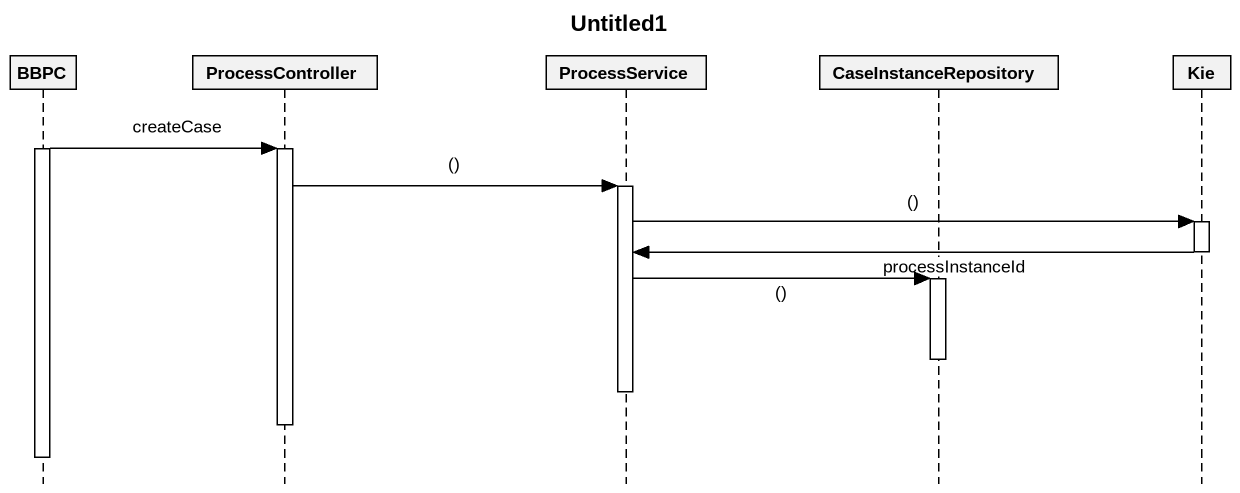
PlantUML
@startuml
title Untitled1
hide footbox
participant BBPC
participant ProcessController
participant ProcessService
participant CaseInstanceRepository
participant Kie

activate BBPC
BBPC -> ProcessController : createCase
activate ProcessController
ProcessController -> ProcessService : ()
activate ProcessService
ProcessService -> Kie : ()
activate Kie
Kie -> ProcessService : processInstanceId
deactivate Kie
ProcessService -> CaseInstanceRepository : ()
activate CaseInstanceRepository
deactivate CaseInstanceRepository
deactivate ProcessService
deactivate ProcessController
deactivate BBPC
@enduml
